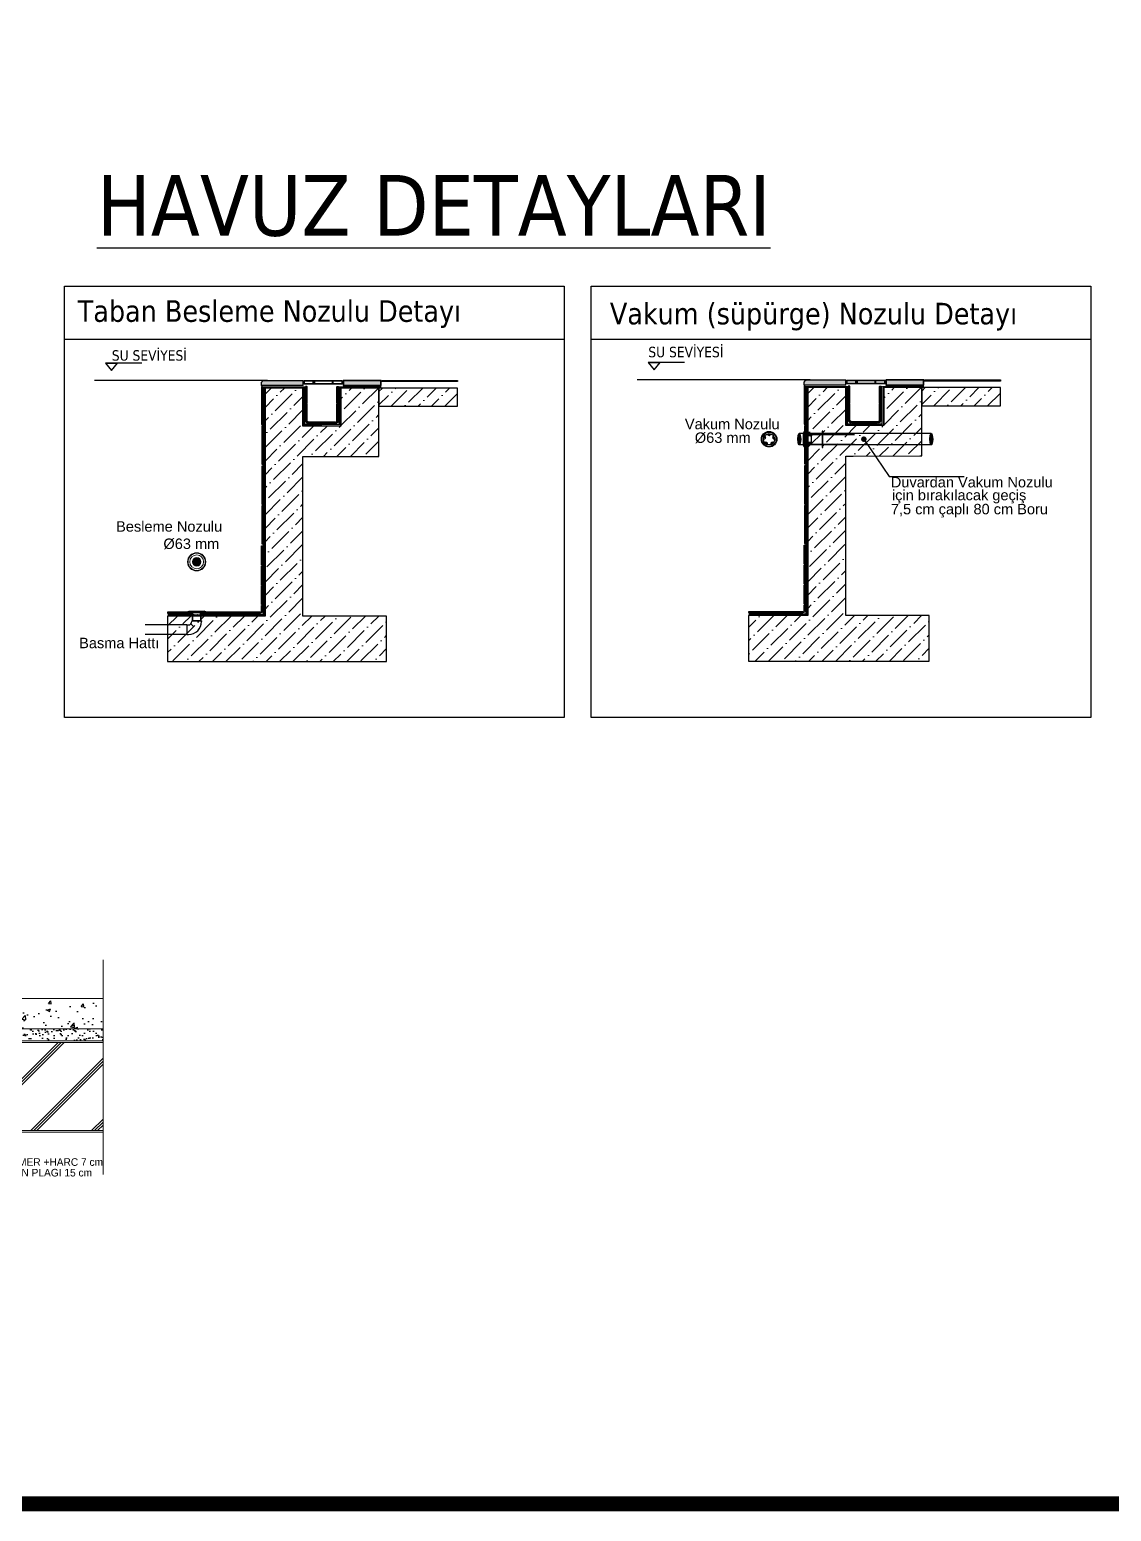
# Model space of a CAD drawing. Header units: millimetres. Extents: x 14753 to 45183, y 5640 to 19518.
# Drawn here: x 42028 to 42740, y 15618 to 16593 of the extents above; entities that cross this region are included whole.
import ezdxf

# ---------------------------------------------------------------- set-up
doc = ezdxf.new("R2010")
doc.units = ezdxf.units.MM
doc.linetypes.add('DASHDOT', pattern=[25.4, 12.7, -6.35, 0, -6.35])
doc.linetypes.add('HIDDEN2', pattern=[0.1875, 0.125, -0.0625])
for name, color, linetype, lineweight in [('A-AREA-IDEN', 2, 'Continuous', 35), ('AKS', 251, 'DASHDOT', 0), ('sıva', 2, 'Continuous', 13)]:
    doc.layers.add(name, color=color, linetype=linetype, lineweight=lineweight)
for name, color, linetype in [('AY', 7, 'Continuous'), ('kesit3', 93, 'Continuous'), ('M-BİLGİ-YAZI', 20, 'Continuous'), ('tarama', 253, 'Continuous'), ('YAzı', 7, 'Continuous')]:
    doc.layers.add(name, color=color, linetype=linetype)
doc.styles.add('dim', font='simplex.shx', dxfattribs={"width": 0.7})
doc.styles.add('Style-Arial', font='arial.ttf')
doc.styles.add('tt', font='GOTHIC.TTF', dxfattribs={"height": 10})
doc.linetypes.add('ZIGZAG', pattern='A,0.00254,-5.08,[131,ltypeshp.shx,S=5.08,R=0,X=-5.08,Y=0],-10.16,[131,ltypeshp.shx,S=5.08,R=180,X=5.08,Y=0],-5.08', length=20.32254)
doc.dimstyles.new('A-50', dxfattribs={"dimtxt": 5.5, "dimasz": 3, "dimexe": 3, "dimexo": 0, "dimgap": 1, "dimtad": 0, "dimdec": 1, "dimzin": 11, "dimtxsty": 'dim', "dimblk": 'DOT', "dimcen": 1.5, "dimdle": 1.25, "dimclrt": 1, "dimadec": 0, "dimazin": 0, "dimtfac": 1.25, "dimtdec": 1, "dimtix": 1, "dimtofl": 0, "dimtmove": 1, "dimatfit": 3, "dimldrblk": 'DOT', "dimfxl": 10, "dimfxlon": 1, "dimtolj": 1, "dimtzin": 0, "dimarcsym": 0})
pattern_1 = [(37.5, (152616.6835, -35594.6685), (-0.1889801, 5.7804713), [0, -4.56, 0, -5.1, 0, -4.875]), (7.5, (152616.6835, -35594.6685), (5.30933, 8.4664382), [0, -2.46, 0, -4.11, 0, -1.575]), (327.5, (152612.9935, -35594.6685), (9.3424256, 0.0169772), [0, -1.5, 0, -5.4, 0, -7.05]), (317.5, (152612.9935, -35594.6685), (9.0183798, 2.6330267), [0, -0.75, 0, -3.54, 0, -4.05])]
pattern_2 = [(50, (152616.684, -35594.669), (21.517805, -1.882564), [2.25, -24.75]), (355, (152616.684, -35594.669), (-4.16254, 22.565764), [1.8, -19.8]), (100.4514, (152618.477, -35594.825), (17.355281, 20.683186), [1.912206, -21.034263]), (46.1842, (152616.684, -35588.669), (32.01723, -4.96557), [3.375, -37.125]), (96.6356, (152619.352, -35589.082), (28.03988, 29.223536), [2.86831, -31.55139]), (351.1842, (152616.684, -35588.67), (28.03986, 29.22356), [2.7, -29.7]), (21, (152619.684, -35590.169), (17.907212, -12.078567), [2.25, -24.75]), (326, (152619.684, -35590.169), (7.29946, 21.754501), [1.8, -19.8]), (71.4514, (152621.176, -35591.175), (25.206679, 9.675915), [1.912206, -21.034263]), (37.5, (152616.6835, -35594.6685), (0.3647957, 9.9868156), [0, -19.56, 0, -20.1, 0, -19.875]), (7.5, (152616.684, -35594.669), (7.892086, 11.8323514), [0, -11.46, 0, -19.11, 0, -7.575]), (327.5, (152609.9935, -35594.6685), (16.014673, -0.676646), [0, -7.5, 0, -23.4, 0, -31.05]), (317.5, (152606.994, -35594.669), (17.495585, 3.003149), [0, -9.75, 0, -15.54, 0, -22.05])]
pattern_3 = [(135, (42523.71218, 16351.86319), (-0.1733521, -0.1733521), [])]
pattern_4 = [(225, (42523.71218, 16351.8632), (0.21669, -0.21669), [])]

# ---------------------------------------------------------------- blocks, each defined once
blk = doc.blocks.new('_DotSmall')
at = {"color": 0, "linetype": 'ByBlock', "const_width": 0.5}
blk.add_lwpolyline([(-0.0625, 0, 1), (0.0625, 0, 1)], format="xyb", close=True, dxfattribs=at)
blk = doc.blocks.new('iiiiiii')
at = {"layer": 'sıva'}
h = blk.add_hatch(dxfattribs=at)
h.set_pattern_fill('HOUND', color=256, scale=5, style=0)
h.set_pattern_definition([(0, (153143.04296, -35712.1007), (1.25, 0.3125), [5, -2.5]), (90, (153143.04296, -35712.1007), (-0.3125, -1.25), [5, -2.5])])
h.paths.add_polyline_path([(171346.07, -39297.98), (171333.07, -39297.98, 0.414214), (171332.07, -39298.98), (171332.07, -39302.06), (171347.07, -39302.06), (171347.07, -39298.98, 0.414214)])
h = blk.add_hatch(dxfattribs=at)
h.set_pattern_fill('HOUND', color=256, scale=5, style=0)
h.set_pattern_definition([(0, (153023.04296, -35779.2207), (1.25, 0.3125), [5, -2.5]), (90, (153023.04296, -35779.2207), (-0.3125, -1.25), [5, -2.5])])
h.paths.add_polyline_path([(171226.07, -39365.1), (171213.07, -39365.1, 0.414214), (171212.07, -39366.1), (171212.07, -39369.18), (171227.07, -39369.18), (171227.07, -39366.1, 0.414214)])
at = {"layer": 'tarama'}
h = blk.add_hatch(dxfattribs=at)
h.set_pattern_fill('AR-CONC', color=256, scale=3, style=0)
h.set_pattern_definition(pattern_2)
h.paths.add_polyline_path([(171347.07, -39298.98), (171347.07, -39302.98), (171332.07, -39302.98), (171332.07, -39298.98), (171322.07, -39298.98, 0.414214), (171314.07, -39306.98), (171314.07, -39366.1), (171322.07, -39366.1), (171322.07, -39318.98), (171454.07, -39318.98), (171454.07, -39298.98)])
h.paths.add_polyline_path([(171454.07, -39298.98), (171454.07, -39318.98), (171577.86, -39318.98), (171577.86, -39298.98)])
h = blk.add_hatch(dxfattribs=at)
h.set_pattern_fill('AR-SAND', color=256, scale=3, style=0)
h.set_pattern_definition(pattern_1)
h.paths.add_polyline_path([(171214.07, -39394.1), (171334.07, -39394.1), (171334.07, -39326.98), (171454.07, -39326.98), (171454.07, -39318.98), (171322.07, -39318.98), (171322.07, -39366.1), (171322.07, -39386.1), (171202.07, -39386.1), (171202.07, -39433.22), (171202.07, -39453.22), (171160.62, -39453.22), (171165.09, -39461.22), (171214.07, -39461.22)])
h = blk.add_hatch(dxfattribs=at)
h.set_pattern_fill('AR-SAND', color=256, scale=3, style=0)
h.set_pattern_definition(pattern_1)
h.paths.add_polyline_path([(171454.07, -39318.98), (171454.07, -39326.98), (171577.86, -39326.98), (171577.86, -39318.98)])
h = blk.add_hatch(dxfattribs=at)
h.set_pattern_fill('AR-CONC', color=256, scale=3, style=0)
h.set_pattern_definition(pattern_2)
h.paths.add_polyline_path([(171322.07, -39366.1), (171314.07, -39366.1), (171227.07, -39366.1), (171227.07, -39369.18), (171227.07, -39370.1), (171212.07, -39370.1), (171212.07, -39366.1), (171202.07, -39366.1, 0.414214), (171194.07, -39374.1), (171194.07, -39433.22), (171202.07, -39433.22), (171202.07, -39386.1), (171322.07, -39386.1)])
h.paths.add_polyline_path([(171202.07, -39433.22), (171149.43, -39433.22), (171160.62, -39453.22), (171202.07, -39453.22)])
at = {"layer": 'sıva', "ltscale": 1.5}
for p, q in [((171497.78, -39186.69), (171439.25, -39186.69)), ((171577.86, -39273.6), (171577.86, -39414.9)), ((171142.79, -39421.35), (171210.51, -39542.43))]:
    blk.add_line(p, q, dxfattribs=at)
at = {"layer": 'sıva', "ltscale": 0.05}
blk.add_line((171454.07, -39326.98), (171454.07, -39186.69), dxfattribs=at)
at = {"layer": 'sıva'}
for p, q in [((171466.07, -39298.98), (171466.07, -39186.69)), ((171449.99, -39431.7), (171449.99, -39284.42)), ((171332.07, -39298.98), (171332.07, -39302.06)), ((171332.07, -39302.98), (171332.07, -39298.98)), ((171332.07, -39302.06), (171347.07, -39302.06)), ((171333.07, -39297.98), (171346.07, -39297.98)), ((171340.54, -39297.98), (171340.54, -39293.2)), ((171340.54, -39293.2), (171348.52, -39293.2)), ((171347.07, -39298.98), (171347.07, -39302.06)), ((171347.07, -39302.98), (171347.07, -39298.98)), ((171332.07, -39302.98), (171347.07, -39302.98)), ((171335.07, -39383.17), (171390.25, -39327.98)), ((171335.07, -39381.17), (171388.25, -39327.98)), ((171335.07, -39385.17), (171392.25, -39327.98)), ((171335.07, -39343.17), (171350.25, -39327.98)), ((171335.07, -39341.17), (171348.25, -39327.98)), ((171335.07, -39345.17), (171352.25, -39327.98)), ((171349.07, -39326.98), (171350.27, -39326.98)), ((171349.27, -39394.1), (171349.27, -39326.98)), ((171212.07, -39370.1), (171212.07, -39366.1)), ((171212.07, -39366.1), (171212.07, -39369.18)), ((171212.07, -39369.18), (171227.07, -39369.18)), ((171212.07, -39370.1), (171227.07, -39370.1)), ((171213.07, -39365.1), (171226.07, -39365.1)), ((171227.07, -39370.1), (171227.07, -39366.1)), ((171227.07, -39366.1), (171227.07, -39369.18)), ((171189.58, -39394.1), (171171.86, -39394.1)), ((171349.07, -39394.1), (171350.27, -39394.1)), ((171214.07, -39419.63), (171334.07, -39419.63)), ((171214.07, -39425.56), (171214.07, -39420.63)), ((171334.07, -39425.56), (171334.07, -39420.63))]:
    blk.add_line(p, q, dxfattribs=at)
for points in [[(171577.86, -39318.98), (171322.07, -39318.98), (171322.07, -39366.1), (171314.07, -39366.1), (171314.07, -39306.98, -0.414214), (171322.07, -39298.98), (171332.07, -39298.98)], [(171227.07, -39366.1), (171322.07, -39366.1), (171322.07, -39386.1), (171202.07, -39386.1), (171202.07, -39433.22), (171194.07, -39433.22), (171194.07, -39374.1, -0.414214), (171202.07, -39366.1), (171212.07, -39366.1)]]:
    blk.add_lwpolyline(points, format="xyb", dxfattribs=at)
for points in [[(171347.07, -39298.98, 0.414214), (171346.07, -39297.98), (171333.07, -39297.98, 0.414214), (171332.07, -39298.98), (171332.07, -39302.06), (171347.07, -39302.06)], [(171227.07, -39366.1, 0.414214), (171226.07, -39365.1), (171213.07, -39365.1, 0.414214), (171212.07, -39366.1), (171212.07, -39369.18), (171227.07, -39369.18)]]:
    blk.add_lwpolyline(points, format="xyb", close=True, dxfattribs=at)
for points in [[(171347.07, -39298.98), (171577.86, -39298.98)], [(171165.09, -39461.22), (171214.07, -39461.22), (171214.07, -39394.1), (171334.07, -39394.1), (171334.07, -39326.98), (171577.86, -39326.98)], [(171165.09, -39462.22), (171215.07, -39462.22), (171215.07, -39395.1), (171335.07, -39395.1), (171335.07, -39327.98), (171577.86, -39327.98)], [(171205.56, -39533.58), (171469.45, -39385.98), (171577.86, -39385.98)], [(171206.05, -39534.45), (171469.71, -39386.98), (171577.86, -39386.98)], [(171149.43, -39433.22), (171202.07, -39433.22), (171202.07, -39453.22), (171160.62, -39453.22)]]:
    blk.add_lwpolyline(points, dxfattribs=at)
for centre, start, end in [((171333.07, -39298.98), 90, 180), ((171346.07, -39298.98), 0, 90), ((171213.07, -39366.1), 90, 180), ((171226.07, -39366.1), 0, 90)]:
    blk.add_arc(centre, 1, start, end, dxfattribs=at)
at = {"layer": 'tarama'}
for p, q in [((171244.34, -39511.89), (171428.25, -39327.98)), ((171248.88, -39509.35), (171430.25, -39327.98)), ((171253.42, -39506.82), (171432.25, -39327.98)), ((171335.11, -39461.12), (171468.25, -39327.98)), ((171339.65, -39458.58), (171470.25, -39327.98)), ((171344.19, -39456.04), (171472.25, -39327.98)), ((171425.88, -39410.35), (171508.25, -39327.98)), ((171430.42, -39407.81), (171510.25, -39327.98)), ((171434.96, -39405.27), (171512.25, -39327.98)), ((171490.25, -39385.98), (171548.25, -39327.98)), ((171492.25, -39385.98), (171550.25, -39327.98)), ((171494.25, -39385.98), (171552.25, -39327.98)), ((171530.25, -39385.98), (171577.86, -39338.37)), ((171532.25, -39385.98), (171577.86, -39340.37)), ((171534.25, -39385.98), (171577.86, -39342.37)), ((171570.25, -39385.98), (171577.86, -39378.37)), ((171572.25, -39385.98), (171577.86, -39380.37)), ((171574.25, -39385.98), (171577.86, -39382.37)), ((171183, -39493.23), (171281.13, -39395.1)), ((171183.71, -39494.52), (171283.13, -39395.1)), ((171184.43, -39495.8), (171285.13, -39395.1)), ((171197.34, -39518.89), (171321.13, -39395.1)), ((171198.06, -39520.17), (171323.13, -39395.1)), ((171198.78, -39521.45), (171325.13, -39395.1)), ((171215.07, -39425.17), (171245.13, -39395.1)), ((171215.07, -39421.17), (171241.13, -39395.1)), ((171215.07, -39423.17), (171243.13, -39395.1)), ((171168.65, -39467.58), (171174.01, -39462.22)), ((171169.37, -39468.87), (171176.01, -39462.22)), ((171170.08, -39470.15), (171178.01, -39462.22))]:
    blk.add_line(p, q, dxfattribs=at)
at = {"layer": 'sıva', "xscale": 6, "yscale": 6, "zscale": 6}
for p, rotation in [((171349.27, -39326.98), 90), ((171349.27, -39394.1), 270), ((171214.07, -39419.63), 180)]:
    blk.add_blockref('_DotSmall', p, dxfattribs=dict(at, rotation=rotation))
blk.add_blockref('_DotSmall', (171334.07, -39419.63), dxfattribs=at)
at = {"layer": 'sıva', "style": 'tt'}
for s, height, p in [('KAYMAZ KAUCUK BANT', 10, (171349.97, -39294.58)), ('BEYAZ ÇIMENTOLU MERMER PRINÇLI PLAK 5 cm', 5, (171201.05, -39380.3)), ('BEYAZ CIM.SUNI MERMER +HARC 7 cm', 5, (171451.34, -39409.18)), ('TAVAN SIVASI 3 cm ', 5, (171451.34, -39423.18)), ('BETONARMEMERDIVEN PLAGI 15 cm ', 5, (171451.34, -39416.18)), ('KIREC BADANA ', 5, (171451.34, -39430.48))]:
    blk.add_text(s, height=height, dxfattribs=at).set_placement(p)
at = {"layer": 'sıva', "color": 4, "insert": (171342.02, -39360.54), "char_height": 10, "attachment_point": 5, "rotation": 90, "style": 'tt'}
blk.add_mtext('15.50', dxfattribs=at)
at = {"layer": 'sıva', "color": 4, "insert": (171274.07, -39412.37), "char_height": 10, "attachment_point": 5, "style": 'tt'}
blk.add_mtext('28', dxfattribs=at)
at = {"layer": 'YAzı', "style": 'tt'}
for s, p in [('B DETAYI', (171344.66, -39490.16)), ('ÖLÇEK : 1/5', (171344.66, -39512.44))]:
    blk.add_text(s, height=10, dxfattribs=at).set_placement(p)
blk = doc.blocks.new('GDFFDHGFGH')
at = {"layer": 'AY', "xscale": 0.01000000000203727, "yscale": 0.01000000000203727, "zscale": 0.01000000000203727}
blk.add_blockref('iiiiiii', (32098.6423, 26201.3796), dxfattribs=at)
blk = doc.blocks.new('SW_CENTERMARKSYMBOL_0')
at = {"color": 0, "linetype": 'Continuous', "lineweight": 0}
for p, q in [((-1.3, 0), (-8.5, 0)), ((0, 0), (-0.7, 0)), ((0, 1.3), (0, 8.5)), ((0, 0), (0, 0.7)), ((0, 0), (0, -0.7)), ((0, 0), (0.7, 0)), ((1.3, 0), (8.5, 0)), ((0, -1.3), (0, -8.5))]:
    blk.add_line(p, q, dxfattribs=at)
blk = doc.blocks.new('_Dot')
at = {"layer": 'AKS', "color": 0, "lineweight": -2}
blk.add_line((-0.5, 0), (-1, 0), dxfattribs=at)
at = {"layer": 'AKS', "color": 0, "const_width": 0.5}
blk.add_lwpolyline([(-0.25, 0, 1), (0.25, 0, 1)], format="xyb", close=True, dxfattribs=at)

msp = doc.modelspace()

# ---------------------------------------------------------------- hatches: boundary and pattern name
h = msp.add_hatch(color=256)
edge = h.paths.add_edge_path()
edge.add_line((42207.56, 16361.58), (42182.21, 16361.59))
edge.add_arc((42182.21, 16359.59), 2, 90, 180)
edge.add_line((42180.21, 16359.59), (42180.21, 16358.59))
edge.add_line((42180.21, 16358.59), (42207.56, 16358.59))
edge.add_line((42207.56, 16358.59), (42207.56, 16361.58))
h = msp.add_hatch(color=256)
h.paths.add_polyline_path([(42214.32, 16361.51), (42215.12, 16361.51), (42215.12, 16359.49), (42214.32, 16359.49)])
h.paths.add_polyline_path([(42214.52, 16361.31), (42214.92, 16361.31), (42214.92, 16359.69), (42214.52, 16359.69)], flags=16)
h = msp.add_hatch(color=256)
h.paths.add_polyline_path([(42227.53, 16361.51), (42226.73, 16361.51), (42226.73, 16359.49), (42227.53, 16359.49)])
h.paths.add_polyline_path([(42227.33, 16361.31), (42226.93, 16361.31), (42226.93, 16359.69), (42227.33, 16359.69)], flags=16)
for points in [[(42258.9, 16361.59), (42234.3, 16361.59), (42234.3, 16358.6), (42258.9, 16358.6)], [(42284.4, 16361.79), (42284.4, 16360.99), (42259.4, 16360.99), (42259.4, 16361.79)], [(42309.4, 16361.79), (42309.4, 16360.99), (42284.4, 16360.99), (42284.4, 16361.79)], [(42616.01, 16361.89), (42591.41, 16361.89), (42591.41, 16358.89), (42616.01, 16358.89)], [(42641.51, 16362.09), (42641.51, 16361.29), (42616.51, 16361.29), (42616.51, 16362.09)], [(42666.51, 16362.09), (42666.51, 16361.29), (42641.51, 16361.29), (42641.51, 16362.09)]]:
    msp.add_hatch(color=256).paths.add_polyline_path(points)
h = msp.add_hatch(color=256)
edge = h.paths.add_edge_path()
edge.add_line((42564.68, 16361.87), (42539.32, 16361.89))
edge.add_arc((42539.32, 16359.89), 2, 90, 180)
edge.add_line((42537.32, 16359.89), (42537.32, 16358.89))
edge.add_line((42537.32, 16358.89), (42564.68, 16358.89))
edge.add_line((42564.68, 16358.89), (42564.68, 16361.87))
h = msp.add_hatch(color=256)
h.paths.add_polyline_path([(42571.44, 16361.8), (42572.24, 16361.8), (42572.24, 16359.79), (42571.44, 16359.79)])
h.paths.add_polyline_path([(42571.64, 16361.6), (42572.04, 16361.6), (42572.04, 16359.99), (42571.64, 16359.99)], flags=16)
h = msp.add_hatch(color=256)
h.paths.add_polyline_path([(42584.65, 16361.8), (42583.85, 16361.8), (42583.85, 16359.79), (42584.65, 16359.79)])
h.paths.add_polyline_path([(42584.45, 16361.6), (42584.05, 16361.6), (42584.05, 16359.99), (42584.45, 16359.99)], flags=16)
at = {"lineweight": 13}
h = msp.add_hatch(dxfattribs=at)
h.set_pattern_fill('ANSI36', color=256, scale=50)
h.set_pattern_definition([(45, (332991.457, -54258.3164), (3.31456304, 12.1533978), [15.625, -3.125, 0, -3.125])])
h.paths.add_polyline_path([(42257.62, 16311.78), (42257.62, 16356.78), (42232.62, 16356.75), (42232.62, 16331.75), (42207.62, 16331.75), (42207.62, 16356.75), (42182.62, 16356.75), (42182.62, 16206.75), (42118.54, 16206.75), (42118.54, 16176.75), (42262.62, 16176.75), (42262.62, 16206.75), (42207.62, 16206.75), (42207.62, 16311.75)])
h = msp.add_hatch()
h.set_pattern_fill('ANSI31', color=256, style=0)
h.set_pattern_definition([(45, (31138.70587, 3245.07823), (-0.08838834765, 0.08838834765), [])])
h.paths.add_polyline_path([(42210.28, 16357.54, 0.414214), (42210.03, 16357.79), (42209.28, 16357.79), (42209.28, 16346.79), (42210.28, 16346.79)])
h.paths.add_polyline_path([(42210.28, 16346.24, 0.414214), (42210.03, 16346.49), (42209.28, 16346.49), (42209.28, 16335.85), (42210.28, 16335.85)])
h.paths.add_polyline_path([(42211.28, 16334.55, -0.414214), (42210.28, 16335.55), (42209.28, 16335.55, 0.414214), (42211.28, 16333.55)])
h.paths.add_polyline_path([(42219.93, 16333.55), (42219.93, 16334.55), (42211.83, 16334.55, 0.414214), (42211.58, 16334.3), (42211.58, 16333.55)])
h.paths.add_polyline_path([(42226.12, 16334.55), (42222.33, 16334.55), (42219.93, 16334.55), (42219.93, 16333.55), (42222.33, 16333.55), (42226.12, 16333.55)])
h.paths.add_polyline_path([(42226.12, 16333.55), (42228.66, 16333.55), (42228.66, 16334.3, 0.414214), (42228.41, 16334.55), (42226.12, 16334.55)])
h.paths.add_polyline_path([(42228.96, 16334.55), (42228.96, 16333.55, 0.414214), (42230.96, 16335.55), (42229.96, 16335.55, -0.414214)])
h.paths.add_polyline_path([(42229.96, 16346.24), (42229.96, 16335.85), (42230.96, 16335.85), (42230.96, 16346.49), (42230.21, 16346.49, 0.414214)])
h.paths.add_polyline_path([(42229.96, 16357.54), (42229.96, 16346.79), (42230.96, 16346.79), (42230.96, 16357.79), (42230.21, 16357.79, 0.414214)])
h = msp.add_hatch(dxfattribs=at)
h.set_pattern_fill('ANSI36', color=256, scale=50)
h.set_pattern_definition([(45, (332976.4566, -54258.2566), (3.31456304, 12.1533978), [15.625, -3.125, 0, -3.125])])
h.paths.add_polyline_path([(42257.62, 16344.84), (42309.4, 16344.84), (42309.4, 16356.78), (42257.62, 16356.78)])
h = msp.add_hatch(dxfattribs=at)
h.set_pattern_fill('ANSI36', color=256, scale=50)
h.set_pattern_definition([(45, (333348.574, -54258.023), (3.31456304, 12.1533978), [15.625, -3.125, 0, -3.125])])
h.paths.add_polyline_path([(42614.74, 16312.07), (42614.74, 16357.07), (42589.74, 16357.05), (42589.74, 16332.05), (42564.74, 16332.05), (42564.74, 16357.05), (42539.74, 16357.05), (42539.74, 16207.05), (42500.84, 16207.05), (42500.84, 16177.05), (42619.74, 16177.05), (42619.74, 16207.05), (42564.74, 16207.05), (42564.74, 16312.05)])
h = msp.add_hatch()
h.set_pattern_fill('ANSI31', color=256, style=0)
h.set_pattern_definition([(45, (31495.823, 3245.37182), (-0.08838834765, 0.08838834765), [])])
h.paths.add_polyline_path([(42567.4, 16357.83, 0.414214), (42567.15, 16358.08), (42566.4, 16358.08), (42566.4, 16347.08), (42567.4, 16347.08)])
h.paths.add_polyline_path([(42567.4, 16346.53, 0.414214), (42567.15, 16346.78), (42566.4, 16346.78), (42566.4, 16336.15), (42567.4, 16336.15)])
h.paths.add_polyline_path([(42568.4, 16334.85, -0.414214), (42567.4, 16335.85), (42566.4, 16335.85, 0.414214), (42568.4, 16333.85)])
h.paths.add_polyline_path([(42577.05, 16333.85), (42577.05, 16334.85), (42568.95, 16334.85, 0.414214), (42568.7, 16334.6), (42568.7, 16333.85)])
h.paths.add_polyline_path([(42583.24, 16334.85), (42579.45, 16334.85), (42577.05, 16334.85), (42577.05, 16333.85), (42579.45, 16333.85), (42583.24, 16333.85)])
h.paths.add_polyline_path([(42583.24, 16333.85), (42585.78, 16333.85), (42585.78, 16334.6, 0.414214), (42585.53, 16334.85), (42583.24, 16334.85)])
h.paths.add_polyline_path([(42586.08, 16334.85), (42586.08, 16333.85, 0.414214), (42588.08, 16335.85), (42587.08, 16335.85, -0.414214)])
h.paths.add_polyline_path([(42587.08, 16346.53), (42587.08, 16336.15), (42588.08, 16336.15), (42588.08, 16346.78), (42587.33, 16346.78, 0.414214)])
h.paths.add_polyline_path([(42587.08, 16357.83), (42587.08, 16347.08), (42588.08, 16347.08), (42588.08, 16358.08), (42587.33, 16358.08, 0.414214)])
h = msp.add_hatch(dxfattribs=at)
h.set_pattern_fill('ANSI36', color=256, scale=50)
h.set_pattern_definition([(45, (333333.574, -54257.963), (3.31456304, 12.1533978), [15.625, -3.125, 0, -3.125])])
h.paths.add_polyline_path([(42614.74, 16345.13), (42666.51, 16345.13), (42666.51, 16357.07), (42614.74, 16357.07)])
h = msp.add_hatch()
h.set_pattern_fill('ANSI31', color=256, angle=15, style=0)
h.set_pattern_definition([(60, (49537.25602, 17452.33808), (-0.1082531755, 0.0625), [])])
edge = h.paths.add_edge_path()
edge.add_ellipse((42534.21, 16323.08), major_axis=(0, 3.75), ratio=0.241711, start_angle=0, end_angle=360)
at = {"linetype": 'ByBlock'}
h = msp.add_hatch(dxfattribs=at)
h.set_pattern_fill('ANSI31', color=256, scale=1.961255, angle=90, style=0)
h.set_pattern_definition(pattern_3)
h.paths.add_polyline_path([(42536.87, 16326.58), (42537.36, 16326.58), (42537.36, 16325.69), (42537.67, 16325.2), (42537.67, 16325.29), (42538.35, 16325.29), (42538.35, 16325.59), (42537.56, 16325.59), (42537.56, 16326.72), (42537.22, 16326.72), (42537.22, 16327.21), (42537.56, 16327.21), (42537.56, 16328.19), (42537.56, 16328.19), (42537.36, 16328.19), (42536.87, 16327.28)])
h = msp.add_hatch(dxfattribs=at)
h.set_pattern_fill('ANSI31', color=256, scale=1.961255, angle=90, style=0)
h.set_pattern_definition(pattern_3)
h.paths.add_polyline_path([(42542.32, 16325.59), (42538.35, 16325.59), (42538.35, 16325.29), (42538.93, 16325.29), (42538.93, 16325.29), (42539.42, 16325.29), (42542.32, 16325.3)])
h = msp.add_hatch(dxfattribs=at)
h.set_pattern_fill('ANSI31', color=256, scale=2.451569, angle=180, style=0)
h.set_pattern_definition(pattern_4)
h.paths.add_polyline_path([(42538.93, 16325.29), (42538.93, 16324.61), (42539.42, 16324.61), (42539.42, 16325.29)])
h = msp.add_hatch(dxfattribs=at)
h.set_pattern_fill('ANSI31', color=256, scale=2.451569, angle=180, style=0)
h.set_pattern_definition(pattern_4)
h.paths.add_polyline_path([(42538.93, 16322.75), (42539.42, 16322.75), (42539.42, 16323.43), (42538.93, 16323.43)])
h = msp.add_hatch(dxfattribs=at)
h.set_pattern_fill('ANSI31', color=256, scale=2.451569, angle=180, style=0)
h.set_pattern_definition(pattern_4)
h.paths.add_polyline_path([(42539.42, 16321.17), (42539.42, 16321.57), (42538.93, 16321.57), (42538.93, 16321.57), (42538.93, 16321.17)])
h = msp.add_hatch()
h.set_pattern_fill('ANSI31', color=256, angle=15, style=0)
h.set_pattern_definition([(60, (49624.12313, 17452.33547), (-0.1082531755, 0.0625), [])])
edge = h.paths.add_edge_path()
edge.add_ellipse((42621.07, 16323.08), major_axis=(0, 3.75), ratio=0.241711, start_angle=0, end_angle=360)
h = msp.add_hatch(dxfattribs=at)
h.set_pattern_fill('ANSI31', color=256, scale=1.961255, angle=90, style=0)
h.set_pattern_definition(pattern_3)
h.paths.add_polyline_path([(42537.56, 16320.59), (42537.81, 16320.59), (42537.81, 16320.88), (42537.68, 16320.88), (42537.68, 16320.98), (42537.36, 16320.59), (42537.36, 16319.71), (42536.87, 16319.71), (42536.87, 16318.87), (42537.36, 16317.99), (42537.56, 16317.99), (42537.56, 16318.97), (42537.22, 16318.97), (42537.22, 16319.46), (42537.56, 16319.46)])
h = msp.add_hatch(dxfattribs=at)
h.set_pattern_fill('ANSI31', color=256, scale=1.961255, angle=90, style=0)
h.set_pattern_definition(pattern_3)
h.paths.add_polyline_path([(42540.06, 16320.88), (42539.42, 16320.88), (42537.81, 16320.88), (42537.81, 16320.59), (42540.06, 16320.59)])
h = msp.add_hatch(dxfattribs=at)
h.set_pattern_fill('ANSI31', color=256, scale=2.451569, angle=180, style=0)
h.set_pattern_definition(pattern_4)
h.paths.add_polyline_path([(42539.42, 16320.88), (42539.42, 16320.88), (42539.42, 16321.17), (42538.93, 16321.17), (42538.93, 16320.98), (42538.93, 16320.88)])
h = msp.add_hatch(dxfattribs=at)
h.set_pattern_fill('ANSI31', color=256, scale=1.961255, angle=90, style=0)
h.set_pattern_definition(pattern_3)
h.paths.add_polyline_path([(42542.32, 16320.88), (42540.06, 16320.88), (42540.06, 16320.59), (42542.32, 16320.59)])

# ---------------------------------------------------------------- linework, layer by layer
for p, q in [((42077.65, 16373.2), (42081.63, 16368.37)), ((42081.63, 16368.37), (42085.62, 16373.2)), ((42434.77, 16373.49), (42438.75, 16368.67)), ((42438.75, 16368.67), (42442.73, 16373.49)), ((42259.4, 16361.79), (42284.4, 16361.79)), ((42284.4, 16360.99), (42259.4, 16360.99)), ((42273, 16361.79), (42273, 16360.99)), ((42284.4, 16361.79), (42309.4, 16361.79)), ((42309.4, 16360.99), (42284.4, 16360.99)), ((42616.51, 16362.09), (42641.51, 16362.09)), ((42641.51, 16361.29), (42616.51, 16361.29)), ((42630.12, 16362.09), (42630.12, 16361.29)), ((42641.51, 16362.09), (42666.51, 16362.09)), ((42666.51, 16361.29), (42641.51, 16361.29)), ((42621.07, 16326.83), (42534.21, 16326.83)), ((42537.56, 16326.24), (42549.21, 16326.24)), ((42537.56, 16320.56), (42537.56, 16325.61)), ((42542.32, 16325.59), (42542.32, 16325.3)), ((42549.79, 16326.24), (42570.44, 16326.24)), ((42621.07, 16319.32), (42534.21, 16319.33)), ((42537.56, 16319.94), (42549.21, 16319.94)), ((42549.79, 16319.94), (42570.44, 16319.94)), ((42134.72, 16209.24), (42140.66, 16209.24)), ((42131.29, 16200.87), (42103.87, 16200.87)), ((42131.29, 16200.87), (42132.25, 16200.87)), ((42131.29, 16200.87), (42131.29, 16194.57)), ((42133.87, 16201.54), (42135.83, 16199.57)), ((42134.54, 16203.64), (42134.54, 16203.16)), ((42134.54, 16203.64), (42140.84, 16203.64)), ((42139.9, 16203.64), (42135.48, 16203.64)), ((42140.63, 16203.64), (42140.29, 16203.64)), ((42140.84, 16203.64), (42140.84, 16203.16)), ((42131.29, 16194.57), (42103.87, 16194.57)), ((42131.29, 16194.57), (42132.25, 16194.57))]:
    msp.add_line(p, q)
at = {"linetype": 'ZIGZAG'}
for p, q in [((42184.32, 16361.79), (42070.48, 16361.79)), ((42541.43, 16362.09), (42427.59, 16362.09))]:
    msp.add_line(p, q, dxfattribs=at)
at = {"linetype": 'ByBlock'}
for p, q in [((42537.36, 16328.19), (42536.87, 16327.28)), ((42536.87, 16318.87), (42536.87, 16327.28)), ((42536.87, 16326.58), (42537.36, 16326.58)), ((42537.56, 16327.21), (42537.22, 16327.21)), ((42537.22, 16327.21), (42537.22, 16326.72)), ((42537.22, 16326.72), (42537.56, 16326.72)), ((42537.56, 16328.19), (42537.36, 16328.19)), ((42537.36, 16326.58), (42537.36, 16325.69)), ((42537.36, 16325.69), (42537.67, 16325.2)), ((42537.56, 16328.19), (42537.56, 16327.21)), ((42537.56, 16325.59), (42537.56, 16328.19)), ((42542.32, 16325.59), (42537.56, 16325.59)), ((42542.32, 16325.3), (42537.67, 16325.29)), ((42537.68, 16320.88), (42537.67, 16325.29)), ((42538.93, 16325.2), (42537.67, 16325.2)), ((42538.93, 16324.61), (42538.93, 16325.29)), ((42538.93, 16325.29), (42538.93, 16325.29)), ((42539.42, 16324.61), (42538.93, 16324.61)), ((42538.93, 16321.57), (42538.93, 16324.61)), ((42539.42, 16323.43), (42538.93, 16323.43)), ((42539.42, 16322.75), (42538.93, 16322.75)), ((42538.93, 16321.57), (42538.93, 16320.88)), ((42539.42, 16321.57), (42538.93, 16321.57)), ((42539.42, 16325.29), (42539.42, 16324.61)), ((42539.42, 16322.75), (42539.42, 16323.43)), ((42539.42, 16320.88), (42539.42, 16321.57)), ((42542.32, 16320.59), (42542.32, 16325.59)), ((42536.87, 16319.71), (42537.36, 16319.71)), ((42537.36, 16317.99), (42536.87, 16318.87)), ((42537.22, 16318.97), (42537.22, 16319.46)), ((42537.22, 16319.46), (42537.56, 16319.46)), ((42537.56, 16318.97), (42537.22, 16318.97)), ((42537.36, 16320.59), (42537.68, 16320.98)), ((42537.36, 16319.71), (42537.36, 16320.59)), ((42537.56, 16317.99), (42537.36, 16317.99)), ((42537.56, 16320.33), (42537.56, 16320.59)), ((42537.56, 16320.59), (42542.32, 16320.59)), ((42537.56, 16319.71), (42537.56, 16320.25)), ((42537.56, 16317.99), (42537.56, 16319.71)), ((42537.56, 16317.99), (42537.56, 16318.97)), ((42538.93, 16320.98), (42537.68, 16320.98)), ((42537.68, 16320.88), (42537.68, 16320.98)), ((42542.32, 16320.88), (42537.68, 16320.88)), ((42539.42, 16320.88), (42538.93, 16320.88)), ((42539.42, 16320.88), (42539.42, 16320.88)), ((42542.32, 16320.59), (42542.32, 16320.88)), ((42131.69, 16209.47), (42132.73, 16210.05)), ((42131.69, 16209.34), (42131.98, 16209.63)), ((42131.69, 16209.24), (42131.69, 16209.47)), ((42131.69, 16209.24), (42133.71, 16209.24)), ((42131.69, 16209.24), (42132.84, 16209.24)), ((42132, 16209.24), (42132.81, 16210.05)), ((42132.41, 16209.24), (42133.21, 16210.05)), ((42132.73, 16210.05), (42142.63, 16210.05)), ((42132.81, 16209.24), (42132.84, 16209.27)), ((42132.84, 16209.24), (42132.84, 16209.64)), ((42132.84, 16209.64), (42133.42, 16209.64)), ((42133.22, 16209.64), (42133.62, 16210.05)), ((42133.42, 16209.44), (42133.72, 16209.73)), ((42133.42, 16209.64), (42133.42, 16209.24)), ((42133.63, 16209.24), (42133.86, 16209.47)), ((42133.71, 16209.24), (42134.35, 16209.24)), ((42133.72, 16210.05), (42133.72, 16209.47)), ((42133.72, 16209.47), (42134.75, 16209.47)), ((42134.04, 16209.24), (42134.27, 16209.47)), ((42134.45, 16209.24), (42134.68, 16209.47)), ((42134.45, 16209.24), (42134.75, 16209.24)), ((42134.75, 16209.47), (42135.21, 16209.1)), ((42134.75, 16209.13), (42134.94, 16209.32)), ((42134.75, 16209.24), (42134.75, 16203.64)), ((42134.75, 16208.72), (42134.97, 16208.95)), ((42134.75, 16208.32), (42135.09, 16208.66)), ((42134.75, 16207.91), (42135.09, 16208.25)), ((42134.75, 16207.5), (42135.09, 16207.84)), ((42134.75, 16207.09), (42135.09, 16207.44)), ((42134.75, 16206.68), (42135.09, 16207.03)), ((42134.75, 16206.28), (42134.77, 16206.3)), ((42134.75, 16205.87), (42135.09, 16206.21)), ((42134.75, 16205.46), (42135.09, 16205.8)), ((42134.75, 16205.05), (42135.09, 16205.4)), ((42134.75, 16204.64), (42135.09, 16204.99)), ((42134.75, 16204.24), (42135.09, 16204.58)), ((42134.77, 16206.3), (42135.09, 16206.62)), ((42134.97, 16208.95), (42135.09, 16209.07)), ((42135.09, 16209.1), (42140.28, 16209.11)), ((42135.09, 16203.64), (42135.09, 16209.1)), ((42135.09, 16209.1), (42135.21, 16209.1)), ((42135.9, 16207.62), (42135.09, 16207.62)), ((42135.09, 16207.05), (42135.09, 16207.62)), ((42135.44, 16207.08), (42135.09, 16207.42)), ((42135.09, 16207.05), (42135.9, 16207.05)), ((42135.09, 16207.05), (42135.09, 16207.05)), ((42135.12, 16209.1), (42135.16, 16209.14)), ((42135.21, 16207.62), (42135.21, 16209.1)), ((42135.44, 16207.59), (42135.4, 16207.62)), ((42135.9, 16207.12), (42135.44, 16207.59)), ((42135.47, 16207.05), (42135.44, 16207.08)), ((42135.9, 16207.05), (42135.9, 16207.62)), ((42135.9, 16207.62), (42139.48, 16207.62)), ((42137.29, 16207.05), (42137.29, 16207.62)), ((42137.51, 16207.05), (42137.29, 16207.27)), ((42137.29, 16207.05), (42138.1, 16207.05)), ((42138.02, 16207.05), (42137.44, 16207.62)), ((42138.1, 16207.48), (42137.95, 16207.62)), ((42138.1, 16207.05), (42138.1, 16207.62)), ((42139.48, 16207.05), (42139.48, 16207.62)), ((42139.48, 16207.62), (42140.29, 16207.62)), ((42140.06, 16207.05), (42139.48, 16207.62)), ((42139.55, 16207.05), (42139.48, 16207.12)), ((42140.29, 16207.05), (42139.48, 16207.05)), ((42140.29, 16207.33), (42139.99, 16207.62)), ((42140.76, 16209.47), (42140.17, 16209.11)), ((42140.17, 16207.62), (42140.17, 16209.11)), ((42140.28, 16208.96), (42140.8, 16209.47)), ((42140.29, 16203.64), (42140.28, 16209.11)), ((42140.29, 16208.55), (42140.63, 16208.9)), ((42140.29, 16208.14), (42140.46, 16208.31)), ((42140.29, 16207.73), (42140.63, 16208.08)), ((42140.29, 16207.32), (42140.63, 16207.67)), ((42140.29, 16207.63), (42140.29, 16207.63)), ((42140.29, 16206.92), (42140.63, 16207.27)), ((42140.29, 16206.51), (42140.63, 16206.86)), ((42140.29, 16206.1), (42140.63, 16206.45)), ((42140.29, 16205.69), (42140.63, 16206.04)), ((42140.29, 16205.29), (42140.63, 16205.63)), ((42140.29, 16204.88), (42140.63, 16205.22)), ((42140.29, 16204.47), (42140.63, 16204.82)), ((42140.46, 16208.31), (42140.63, 16208.49)), ((42140.63, 16203.64), (42140.63, 16209.24)), ((42140.63, 16209.24), (42143.69, 16209.24)), ((42141.79, 16209.47), (42140.76, 16209.47)), ((42140.98, 16209.24), (42141.21, 16209.47)), ((42140.98, 16209.24), (42141.03, 16209.24)), ((42141.38, 16209.24), (42141.61, 16209.47)), ((42141.79, 16210.05), (42141.79, 16209.47)), ((42141.79, 16209.65), (42142.19, 16210.05)), ((42141.79, 16209.24), (42141.96, 16209.41)), ((42142.54, 16209.64), (42141.96, 16209.64)), ((42141.96, 16209.64), (42141.96, 16209.24)), ((42142.2, 16209.64), (42142.6, 16210.05)), ((42142.54, 16209.58), (42142.87, 16209.91)), ((42142.54, 16209.24), (42142.54, 16209.64)), ((42143.69, 16209.24), (42142.54, 16209.24)), ((42142.61, 16209.24), (42143.14, 16209.77)), ((42143.69, 16209.47), (42142.63, 16210.05)), ((42143.02, 16209.24), (42143.4, 16209.63)), ((42143.42, 16209.24), (42143.67, 16209.48)), ((42143.69, 16209.24), (42143.69, 16209.47)), ((42134.75, 16203.83), (42135.09, 16204.17)), ((42134.75, 16203.64), (42140.63, 16203.64)), ((42134.75, 16203.64), (42135.09, 16203.64)), ((42134.97, 16203.64), (42135.09, 16203.77)), ((42140.29, 16204.06), (42140.63, 16204.41)), ((42140.29, 16203.65), (42140.63, 16204))]:
    msp.add_line(p, q, dxfattribs=at)
at = {"linetype": 'Continuous', "lineweight": 15}
for p, q in [((42136.19, 16243.94), (42136.42, 16243.7)), ((42137.08, 16244.45), (42137.17, 16244.13)), ((42138.28, 16244.45), (42138.18, 16244.13)), ((42139.16, 16243.94), (42138.93, 16243.7)), ((42135.59, 16241.88), (42135.92, 16241.96)), ((42135.6, 16242.9), (42135.92, 16242.82)), ((42136.19, 16240.84), (42136.42, 16241.08)), ((42137.08, 16240.33), (42137.17, 16240.65)), ((42138.28, 16240.33), (42138.18, 16240.65)), ((42139.16, 16240.84), (42138.93, 16241.08)), ((42139.76, 16242.9), (42139.44, 16242.82)), ((42139.76, 16241.88), (42139.44, 16241.96))]:
    msp.add_line(p, q, dxfattribs=at)
for points in [[(42379.51, 16140), (42050.63, 16140), (42050.63, 16423.77), (42379.51, 16423.77)], [(42050.63, 16423.77), (42379.51, 16423.77), (42379.51, 16388.77), (42050.63, 16388.77)], [(42726.06, 16140), (42397.17, 16140), (42397.17, 16423.77), (42726.06, 16423.77)], [(42397.17, 16423.77), (42726.06, 16423.77), (42726.06, 16388.77), (42397.17, 16388.77)], [(42213.67, 16359.29), (42208.43, 16359.29), (42208.43, 16361.71), (42222.04, 16361.71), (42233.43, 16361.71), (42233.43, 16359.29), (42222.04, 16359.29)], [(42208.63, 16359.49), (42208.63, 16361.51), (42233.23, 16361.51), (42233.23, 16359.49)], [(42214.32, 16361.51), (42215.12, 16361.51), (42215.12, 16359.49), (42214.32, 16359.49)], [(42214.52, 16361.31), (42214.92, 16361.31), (42214.92, 16359.69), (42214.52, 16359.69)], [(42227.53, 16361.51), (42226.73, 16361.51), (42226.73, 16359.49), (42227.53, 16359.49)], [(42227.33, 16361.31), (42226.93, 16361.31), (42226.93, 16359.69), (42227.33, 16359.69)], [(42259.1, 16361.79), (42234.1, 16361.79), (42234.1, 16358.39), (42259.1, 16358.39)], [(42258.9, 16361.59), (42234.3, 16361.59), (42234.3, 16358.6), (42258.9, 16358.6)], [(42570.79, 16359.59), (42565.54, 16359.59), (42565.54, 16362), (42579.16, 16362), (42590.54, 16362), (42590.54, 16359.59), (42579.16, 16359.59)], [(42565.74, 16359.79), (42565.74, 16361.8), (42590.34, 16361.8), (42590.34, 16359.79)], [(42571.44, 16361.8), (42572.24, 16361.8), (42572.24, 16359.79), (42571.44, 16359.79)], [(42571.64, 16361.6), (42572.04, 16361.6), (42572.04, 16359.99), (42571.64, 16359.99)], [(42584.65, 16361.8), (42583.85, 16361.8), (42583.85, 16359.79), (42584.65, 16359.79)], [(42584.45, 16361.6), (42584.05, 16361.6), (42584.05, 16359.99), (42584.45, 16359.99)], [(42616.21, 16362.09), (42591.21, 16362.09), (42591.21, 16358.69), (42616.21, 16358.69)], [(42616.01, 16361.89), (42591.41, 16361.89), (42591.41, 16358.89), (42616.01, 16358.89)], [(42257.62, 16311.78), (42257.62, 16356.78), (42243.94, 16356.75), (42232.62, 16356.75), (42232.62, 16331.75), (42207.62, 16331.75), (42207.62, 16356.75), (42207.62, 16356.75), (42182.62, 16356.75), (42182.62, 16356.75), (42182.62, 16206.75), (42182.62, 16206.75), (42118.54, 16206.75), (42118.54, 16176.75), (42262.62, 16176.75), (42262.62, 16206.75), (42207.62, 16206.75), (42207.62, 16311.75), (42212.62, 16311.75)], [(42257.62, 16344.84), (42309.4, 16344.84), (42309.4, 16356.78), (42257.62, 16356.78)], [(42614.74, 16312.07), (42614.74, 16357.07), (42601.06, 16357.05), (42589.74, 16357.05), (42589.74, 16332.05), (42564.74, 16332.05), (42564.74, 16357.05), (42564.74, 16357.05), (42539.74, 16357.05), (42539.74, 16357.05), (42539.74, 16207.05), (42539.74, 16207.05), (42500.84, 16207.05), (42500.84, 16177.05), (42619.74, 16177.05), (42619.74, 16207.05), (42564.74, 16207.05), (42564.74, 16312.05), (42569.74, 16312.05)], [(42614.74, 16345.13), (42666.51, 16345.13), (42666.51, 16357.07), (42614.74, 16357.07)], [(42549.79, 16328.48), (42549.21, 16328.48), (42549.21, 16317.7), (42549.79, 16317.7)]]:
    msp.add_lwpolyline(points, close=True)
for points in [[(42077.65, 16373.47), (42101.58, 16373.47)], [(42077.65, 16373.2), (42085.62, 16373.2)], [(42434.77, 16373.76), (42458.7, 16373.76)], [(42434.77, 16373.49), (42442.73, 16373.49)], [(42284.4, 16361.79), (42284.4, 16361.79), (42284.4, 16360.99), (42259.4, 16360.99), (42259.4, 16361.79), (42284.4, 16361.79)], [(42309.4, 16361.79), (42309.4, 16361.79), (42309.4, 16360.99), (42284.4, 16360.99), (42284.4, 16361.79), (42309.4, 16361.79)], [(42641.51, 16362.09), (42641.51, 16362.09), (42641.51, 16361.29), (42616.51, 16361.29), (42616.51, 16362.09), (42641.51, 16362.09)], [(42666.51, 16362.09), (42666.51, 16362.09), (42666.51, 16361.29), (42641.51, 16361.29), (42641.51, 16362.09), (42666.51, 16362.09)], [(42180.41, 16357.75), (42180.4, 16332.8), (42180.9, 16332.8), (42180.9, 16357.8), (42180.41, 16357.75)], [(42537.52, 16358.05), (42537.52, 16333.09), (42538.02, 16333.09), (42538.02, 16358.09), (42537.52, 16358.05)], [(42180.44, 16331.6), (42180.44, 16306.6), (42180.94, 16306.6), (42180.94, 16331.6), (42180.44, 16331.6)], [(42537.56, 16331.89), (42537.56, 16306.89), (42538.06, 16306.89), (42538.06, 16331.89), (42537.56, 16331.89)], [(42180.48, 16305.4), (42180.48, 16280.4), (42180.98, 16280.4), (42180.98, 16305.4), (42180.48, 16305.4)], [(42537.6, 16305.69), (42537.6, 16280.69), (42538.1, 16280.69), (42538.1, 16305.69), (42537.6, 16305.69)], [(42180.53, 16279.2), (42180.53, 16254.2), (42181.03, 16254.2), (42181.03, 16279.2), (42180.53, 16279.2)], [(42537.64, 16279.49), (42537.64, 16254.49), (42538.14, 16254.49), (42538.14, 16279.49), (42537.64, 16279.49)], [(42134.75, 16209.24), (42118.54, 16209.24), (42118.54, 16208.74), (42134.75, 16208.74), (42134.75, 16209.24)], [(42179.4, 16209.24), (42140.63, 16209.24), (42140.63, 16208.74), (42179.4, 16208.74), (42179.4, 16209.24)], [(42536.52, 16209.53), (42500.84, 16209.53), (42500.84, 16209.03), (42536.52, 16209.03), (42536.52, 16209.53)]]:
    msp.add_lwpolyline(points)
at = {"lineweight": 13}
for points in [[(42207.76, 16361.79), (42182.21, 16361.79, 0.414214), (42180.01, 16359.59), (42180.01, 16358.39), (42207.76, 16358.39)], [(42564.88, 16362.09), (42539.32, 16362.09, 0.414214), (42537.12, 16359.89), (42537.12, 16358.69), (42564.88, 16358.69)]]:
    msp.add_lwpolyline(points, format="xyb", close=True, dxfattribs=at)
for points in [[(42207.56, 16361.59), (42182.21, 16361.59, 0.414214), (42180.21, 16359.59), (42180.21, 16358.59), (42207.56, 16358.59), (42207.56, 16361.59)], [(42564.68, 16361.89), (42539.32, 16361.89, 0.414214), (42537.32, 16359.89), (42537.32, 16358.89), (42564.68, 16358.89), (42564.68, 16361.89)]]:
    msp.add_lwpolyline(points, format="xyb", dxfattribs=at)
at = {"linetype": 'ByBlock', "lineweight": 5, "ltscale": 0.01, "const_width": 0.5}
for points in [[(42140.69, 16208.04), (42181.33, 16208.04), (42181.33, 16357.8)], [(42208.93, 16357.79), (42208.93, 16333.04), (42220.12, 16333.04)], [(42231.31, 16357.79), (42231.31, 16333.04), (42220.12, 16333.04)], [(42500.84, 16208.34), (42538.45, 16208.34), (42538.45, 16358.09)], [(42566.05, 16358.08), (42566.05, 16333.34), (42577.24, 16333.34)], [(42588.42, 16358.08), (42588.42, 16333.34), (42577.24, 16333.34)], [(42118.54, 16208.04), (42134.67, 16208.04)]]:
    msp.add_lwpolyline(points, dxfattribs=at)
at = {"linetype": 'HIDDEN2', "ltscale": 0.01, "const_width": 0.5}
for points in [[(42220.12, 16332.54), (42208.42, 16332.54), (42208.42, 16357.54), (42181.83, 16357.54), (42181.83, 16207.54), (42140.69, 16207.54)], [(42220.12, 16332.6), (42231.81, 16332.6), (42231.81, 16357.6), (42259.1, 16357.6)], [(42577.24, 16332.84), (42565.54, 16332.84), (42565.54, 16357.84), (42538.95, 16357.84), (42538.95, 16207.84), (42500.84, 16207.84)], [(42577.24, 16332.9), (42588.93, 16332.9), (42588.93, 16357.9), (42616.21, 16357.9)], [(42134.67, 16207.54), (42118.54, 16207.54)]]:
    msp.add_lwpolyline(points, dxfattribs=at)
at = {"linetype": 'ByBlock', "ltscale": 0.01, "const_width": 0.5}
for points in [[(42220.12, 16332.04), (42207.91, 16332.04), (42207.91, 16357.04), (42182.33, 16357.04), (42182.33, 16207.04), (42140.69, 16207.04)], [(42220.12, 16332.04), (42232.33, 16332.04), (42232.33, 16357.04), (42259.1, 16357.04)], [(42577.24, 16332.34), (42565.03, 16332.34), (42565.03, 16357.34), (42539.45, 16357.34), (42539.45, 16207.34), (42500.84, 16207.34)], [(42577.24, 16332.34), (42589.45, 16332.34), (42589.45, 16357.34), (42616.21, 16357.34)], [(42134.67, 16207.04), (42118.54, 16207.04)]]:
    msp.add_lwpolyline(points, dxfattribs=at)
for points in [[(42210.28, 16357.54, 0.414214), (42210.03, 16357.79), (42209.28, 16357.79), (42209.28, 16346.79), (42210.28, 16346.79)], [(42229.96, 16357.54, -0.414214), (42230.21, 16357.79), (42230.96, 16357.79), (42230.96, 16346.79), (42229.96, 16346.79)], [(42567.4, 16357.83, 0.414214), (42567.15, 16358.08), (42566.4, 16358.08), (42566.4, 16347.08), (42567.4, 16347.08)], [(42587.08, 16357.83, -0.414214), (42587.33, 16358.08), (42588.08, 16358.08), (42588.08, 16347.08), (42587.08, 16347.08)], [(42210.28, 16346.24, 0.414214), (42210.03, 16346.49), (42209.28, 16346.49), (42209.28, 16335.85), (42210.28, 16335.85)], [(42229.96, 16346.24, -0.414214), (42230.21, 16346.49), (42230.96, 16346.49), (42230.96, 16335.85), (42229.96, 16335.85)], [(42567.4, 16346.53, 0.414214), (42567.15, 16346.78), (42566.4, 16346.78), (42566.4, 16336.15), (42567.4, 16336.15)], [(42587.08, 16346.53, -0.414214), (42587.33, 16346.78), (42588.08, 16346.78), (42588.08, 16336.15), (42587.08, 16336.15)], [(42211.28, 16334.55, -0.414214), (42210.28, 16335.55), (42209.28, 16335.55, 0.414214), (42211.28, 16333.55)], [(42228.96, 16334.55, 0.414214), (42229.96, 16335.55), (42230.96, 16335.55, -0.414214), (42228.96, 16333.55)], [(42568.4, 16334.85, -0.414214), (42567.4, 16335.85), (42566.4, 16335.85, 0.414214), (42568.4, 16333.85)], [(42586.08, 16334.85, 0.414214), (42587.08, 16335.85), (42588.08, 16335.85, -0.414214), (42586.08, 16333.85)], [(42179.4, 16209.24, 0.414214), (42180.4, 16210.24), (42180.9, 16210.24, -0.414214), (42179.4, 16208.74)], [(42536.52, 16209.53, 0.414214), (42537.52, 16210.53), (42538.02, 16210.53, -0.414214), (42536.52, 16209.03)]]:
    msp.add_lwpolyline(points, format="xyb", close=True)
at = {"ltscale": 50}
for points in [[(42211.58, 16333.55), (42211.58, 16334.3, -0.414214), (42211.83, 16334.55), (42222.33, 16334.55), (42228.41, 16334.55, -0.414214), (42228.66, 16334.3), (42228.66, 16333.55), (42222.33, 16333.55)], [(42568.7, 16333.85), (42568.7, 16334.6, -0.414214), (42568.95, 16334.85), (42579.45, 16334.85), (42585.53, 16334.85, -0.414214), (42585.78, 16334.6), (42585.78, 16333.85), (42579.45, 16333.85)]]:
    msp.add_lwpolyline(points, format="xyb", close=True, dxfattribs=at)
at = {"linetype": 'ByBlock'}
msp.add_lwpolyline([(42537.56, 16325.88), (42537.56, 16325.93)], dxfattribs=at)
at = {"ltscale": 50}
for points in [[(42538.02, 16240.79), (42537.52, 16240.79), (42537.52, 16253.29), (42538.02, 16253.29)], [(42180.9, 16240.49), (42180.4, 16240.49), (42180.4, 16252.99), (42180.9, 16252.99)], [(42180.9, 16227.39), (42180.4, 16227.39), (42180.4, 16239.89), (42180.9, 16239.89)], [(42538.02, 16227.69), (42537.52, 16227.69), (42537.52, 16240.19), (42538.02, 16240.19)], [(42180.9, 16214.29), (42180.4, 16214.29), (42180.4, 16226.79), (42180.9, 16226.79)], [(42538.02, 16214.59), (42537.52, 16214.59), (42537.52, 16227.09), (42538.02, 16227.09)], [(42180.9, 16210.24), (42180.4, 16210.24), (42180.4, 16213.69), (42180.9, 16213.69)], [(42538.02, 16210.53), (42537.52, 16210.53), (42537.52, 16213.99), (42538.02, 16213.99)]]:
    msp.add_lwpolyline(points, close=True, dxfattribs=at)
for radius in [5.1, 4.73, 3.68]:
    msp.add_circle((42514.34, 16323.09), radius)
at = {"linetype": 'Continuous', "lineweight": 15}
for radius in [6, 5.65, 4.57, 2.78, 2.73, 2.63, 2.28, 1.34, 1.28, 1.07, 1.02, 0.759, 0.709]:
    msp.add_circle((42137.68, 16242.39), radius, dxfattribs=at)
for centre, radius, start, end in [((42510.84, 16324.22), 1.14, 260.89979, 63.10021), ((42514.34, 16323.09), 2.89, 147.53431, 176.46569), ((42514.34, 16326.77), 1.14, 188.89979, 351.10021), ((42514.34, 16323.09), 2.89, 75.53431, 104.46569), ((42517.84, 16324.22), 1.14, 116.89979, 279.10021), ((42514.34, 16323.09), 2.89, 3.53431, 32.46569), ((42512.18, 16320.11), 1.14, 332.89979, 135.10021), ((42514.34, 16323.09), 2.89, 219.53431, 248.46569), ((42516.5, 16320.11), 1.14, 44.89979, 207.10021), ((42514.34, 16323.09), 2.89, 291.53431, 320.46569), ((42132.25, 16203.16), 2.29, 270, 0), ((42132.25, 16203.16), 8.59, 270, 0)]:
    msp.add_arc(centre, radius, start, end)
for radius, start, end in [(2.14, 133.76, 166.2202), (1.81, 133.76, 166.2202), (2.14, 106.2202, 133.76), (1.81, 106.2202, 133.76), (2.14, 73.76, 106.2202), (1.81, 73.76, 106.2202), (1.81, 46.2202, 73.76), (2.14, 46.2202, 73.76), (1.81, 13.76, 46.2202), (2.14, 13.76, 46.2202), (2.14, 166.2202, 193.76), (2.14, 193.76, 226.2202), (1.81, 166.2202, 193.76), (1.81, 193.76, 226.2202), (2.14, 226.2202, 253.76), (1.81, 226.2202, 253.76), (2.14, 253.76, 286.2202), (1.81, 253.76, 286.2202), (1.81, 286.2202, 313.76), (2.14, 286.2202, 313.76), (1.81, 313.76, 346.2202), (2.14, 313.76, 346.2202), (1.81, 346.2202, 13.76), (2.14, 346.2202, 13.76)]:
    msp.add_arc((42137.68, 16242.39), radius, start, end, dxfattribs=at)
for centre in [(42534.21, 16323.08), (42621.07, 16323.08)]:
    msp.add_ellipse(centre, major_axis=(0, 3.75), ratio=0.241711)
at = {"layer": 'kesit3', "color": 20, "const_width": 10}
msp.add_lwpolyline([(39033.39, 19512.61), (45177.94, 19512.61), (45177.94, 15622.61), (39033.39, 15622.61)], close=True, dxfattribs=at)

# ---------------------------------------------------------------- block references
at = {"linetype": 'Continuous', "lineweight": 0, "xscale": -0.1619999999998527, "yscale": 0.1619999999998527, "zscale": 0.1619999999998527}
msp.add_blockref('SW_CENTERMARKSYMBOL_0', (42137.68, 16242.39), dxfattribs=at)
at = {"layer": 'A-AREA-IDEN', "linetype": 'ByBlock', "xscale": 100, "yscale": 100, "zscale": 100}
msp.add_blockref('GDFFDHGFGH', (-3339366.02, -2564883.8), dxfattribs=at)

# ---------------------------------------------------------------- texts
at = {"layer": 'M-BİLGİ-YAZI', "style": 'Style-Arial'}
for s, p in [('Vakum Nozulu', (42458.91, 16329.68)), ('Duvardan Vakum Nozulu', (42594.43, 16291.4, 285.21)), ('için bırakılacak geçiş', (42595.17, 16282.93, 285.21)), ('7,5 cm çaplı 80 cm Boru ', (42594.49, 16273.7, 285.21)), ('Besleme Nozulu', (42084.64, 16262.26))]:
    msp.add_text(s, height=6.8636, dxfattribs=at).set_placement(p)
at = {"layer": 'M-BİLGİ-YAZI', "attachment_point": 9, "style": 'Style-Arial'}
for s, insert, char_height, width in [('{\\fTahoma|b0|i0|c162|p34;\\LHAVUZ DETAYLARI}', (42515.29, 16456.24), 40, 10317.4291), ('{\\fTahoma|b0|i0|c162|p32;Taban Besleme Nozulu Detayı\\P}', (42311.7, 16396.29), 14.2081, 3664.7695), ('{\\fTahoma|b0|i0|c162|p32;Vakum (süpürge) Nozulu Detayı\\P}', (42677.61, 16394.62), 14.2081, 3664.7695)]:
    msp.add_mtext(s, dxfattribs=dict(at, insert=insert, char_height=char_height, width=width))
at = {"layer": 'M-BİLGİ-YAZI', "style": 'Style-Arial'}
for s, insert, char_height, attachment_point in [('{\\fTahoma|b0|i0|c162|p34;SU SEVİYESİ\\P}', (42131.22, 16374.68), 6.8636, 9), ('{\\fTahoma|b0|i0|c162|p34;SU SEVİYESİ\\P}', (42434.84, 16383.91), 6.8636, 1), ('Ø63 mm ', (42465.46, 16327.56), 6.864, 1), ('Ø63 mm ', (42152.53, 16250.63), 6.864, 9), ('Basma Hattı', (42113.07, 16185.5), 6.8636, 9)]:
    msp.add_mtext(s, dxfattribs=dict(at, insert=insert, char_height=char_height, attachment_point=attachment_point))

# ---------------------------------------------------------------- leaders
msp.add_leader([(42576.7, 16323.12), (42593.38, 16298.56), (42642.79, 16298.56)], dimstyle='A-50', override={"dimscale": 1.2, "dimtxt": 10, "dimdec": 2, "dimtdec": 2})

doc.saveas('drawing.dxf')
